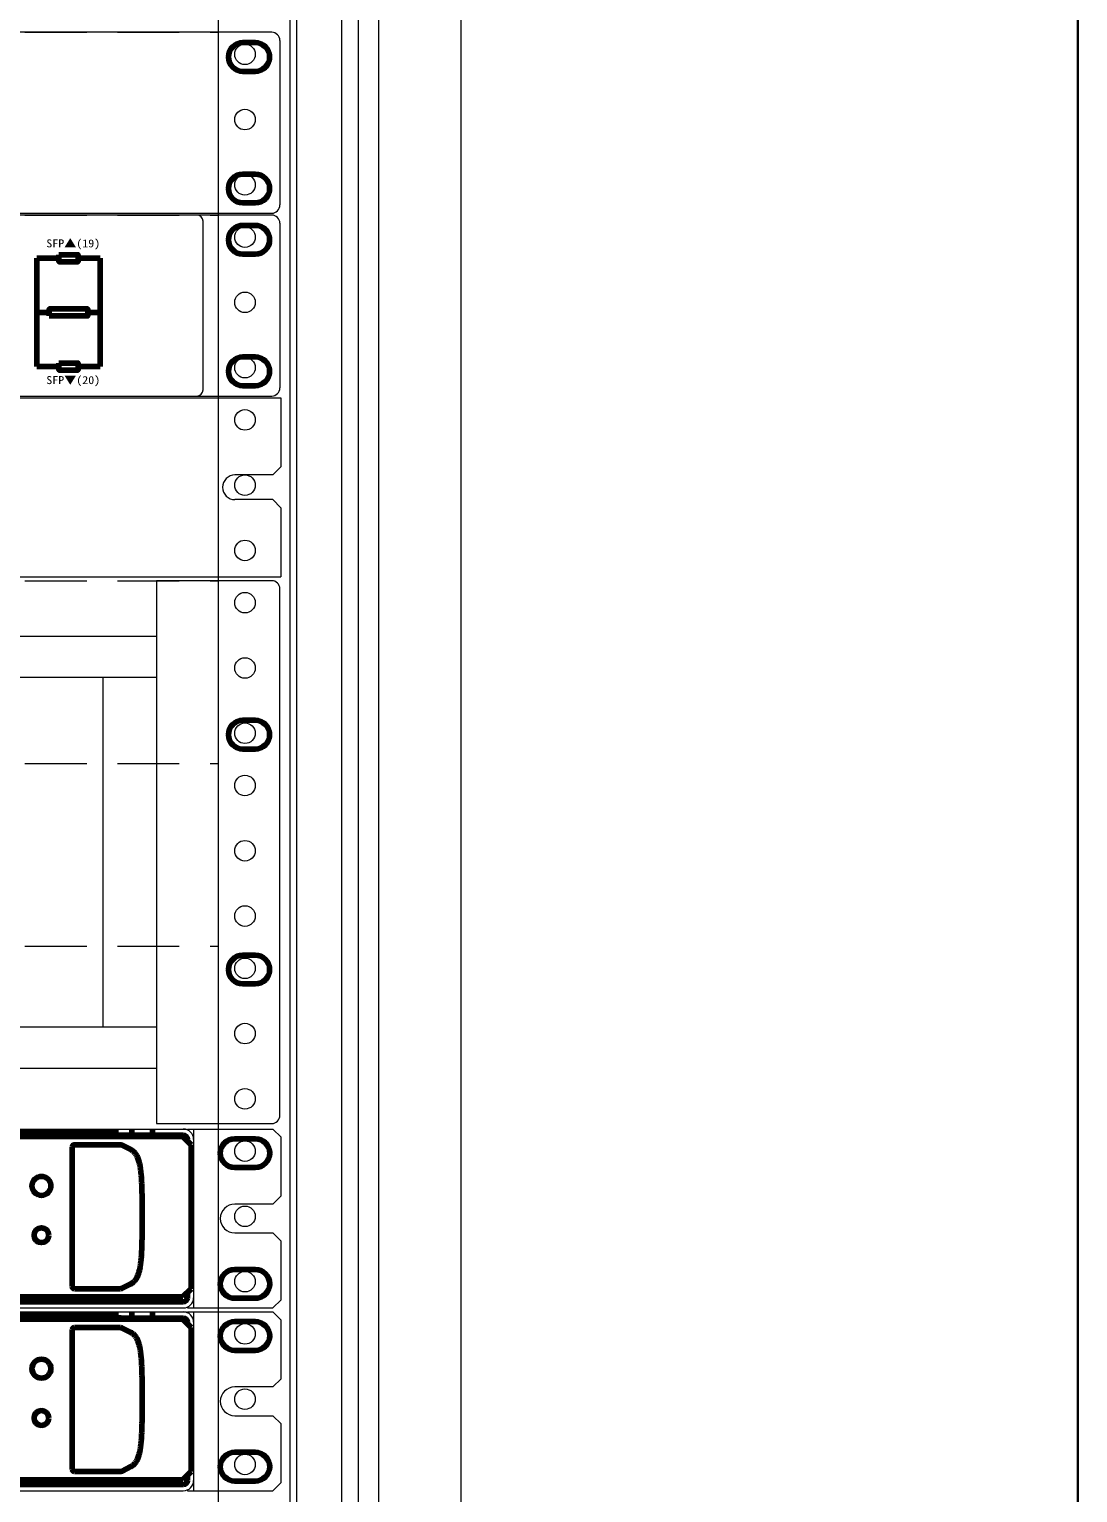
# Model space of a CAD drawing. Units: millimetres on the paper. Extents: x -1400 to 1400, y -280 to 280.
# Drawn here: x -332.34 to -311.94, y -175.05 to -146.59 of the extents above; entities that cross this region are included whole.
import ezdxf
from ezdxf.enums import TextEntityAlignment as Align

# ---------------------------------------------------------------- set-up
doc = ezdxf.new("R2010")
doc.units = ezdxf.units.MM
doc.linetypes.add('DASHED1', pattern=[1.8, 1.2, -0.6])
for name, color, linetype, lineweight in [('0-0_0', 7, 'Continuous', 20), ('0-5_gaikei', 1, 'Continuous', 80), ('0-6_moji1', 3, 'Continuous', 30), ('0-7_waku', 1, 'Continuous', 80)]:
    doc.layers.add(name, color=color, linetype=linetype, lineweight=lineweight)
doc.styles.add('ＭＳ ゴシック', font='')
doc.styles.get('ＭＳ ゴシック').set_extended_font_data('MS Gothic')

# ---------------------------------------------------------------- blocks, each defined once
blk = doc.blocks.new('RD281E-')
at = {"layer": '0-5_gaikei', "color": 7, "lineweight": 20}
for p, q in [((-24.125, 0), (24.125, 0)), ((24.125, 0), (24.125, -1.675)), ((24.125, -1.675), (23.925, -1.875)), ((23.925, -1.875), (23.005, -1.875)), ((23.925, -2.475), (23.005, -2.475)), ((23.925, -2.475), (24.125, -2.675)), ((24.125, -2.675), (24.125, -4.35)), ((17.25, -4.35), (24.125, -4.35))]:
    blk.add_line(p, q, dxfattribs=at)
blk.add_arc((23.005, -2.175), 0.3, 90, 270, dxfattribs=at)
blk = doc.blocks.new('1U-')
at = {"layer": '0-5_gaikei', "color": 7, "lineweight": 20}
for p, q in [((23.9, 0), (-23.9, 0)), ((-24.1, -0.2), (-24.1, -4.2)), ((24.1, -0.2), (24.1, -4.2)), ((-23.9, -4.4), (23.9, -4.4))]:
    blk.add_line(p, q, dxfattribs=at)
at = {"layer": '0-5_gaikei'}
for p, q in [((-23.301, -0.25), (-23.001, -0.25)), ((23.499, -0.25), (23.199, -0.25)), ((-23.301, -0.95), (-23.001, -0.95)), ((23.499, -0.95), (23.199, -0.95)), ((-23.301, -3.45), (-23.001, -3.45)), ((23.499, -3.45), (23.199, -3.45)), ((-23.301, -4.15), (-23.001, -4.15)), ((23.499, -4.15), (23.199, -4.15))]:
    blk.add_line(p, q, dxfattribs=at)
at = {"layer": '0-5_gaikei', "color": 7, "lineweight": 20}
for centre, start, end in [((-23.9, -0.2), 90, 180), ((23.9, -0.2), 0, 90), ((-23.9, -4.2), 180, 270), ((23.9, -4.2), 270, 0)]:
    blk.add_arc(centre, 0.2, start, end, dxfattribs=at)
at = {"layer": '0-5_gaikei'}
for centre, start, end in [((-23.301, -0.6), 90, 270), ((-23.001, -0.6), 270, 90), ((23.199, -0.6), 90, 270), ((23.499, -0.6), 270, 90), ((-23.301, -3.8), 90, 270), ((-23.001, -3.8), 270, 90), ((23.199, -3.8), 90, 270), ((23.499, -3.8), 270, 90)]:
    blk.add_arc(centre, 0.35, start, end, dxfattribs=at)
blk = doc.blocks.new('PP-1U-2')
at = {"layer": '0-7_waku'}
blk.add_blockref('1U-', (0, 0), dxfattribs=at)
blk = doc.blocks.new('メディアコンバーター用19インチラックマウントキット')
at = {"layer": '0-0_0'}
blk.add_line((19.8, -10.85), (19.8, -2.35), dxfattribs=at)
at = {"layer": '0-5_gaikei', "color": 7, "lineweight": 20}
for p, q in [((23.9, 0), (21.1, 0)), ((21.1, 0), (21.1, -13.2)), ((24.1, -13), (24.1, -0.2)), ((-21.1, -1.35), (21.1, -1.35)), ((-21.1, -2.35), (21.1, -2.35)), ((-21.1, -10.85), (21.1, -10.85)), ((-21.1, -11.85), (21.1, -11.85)), ((21.1, -13.2), (23.9, -13.2))]:
    blk.add_line(p, q, dxfattribs=at)
at = {"layer": '0-5_gaikei'}
for p, q in [((23.499, -3.395), (23.199, -3.395)), ((23.499, -4.095), (23.199, -4.095)), ((23.499, -9.105), (23.199, -9.105)), ((23.499, -9.805), (23.199, -9.805))]:
    blk.add_line(p, q, dxfattribs=at)
at = {"layer": '0-5_gaikei', "color": 7, "lineweight": 20}
for centre, start, end in [((23.9, -0.2), 0, 90), ((23.9, -13), 270, 0)]:
    blk.add_arc(centre, 0.2, start, end, dxfattribs=at)
at = {"layer": '0-5_gaikei'}
for centre, start, end in [((23.199, -3.745), 90, 270), ((23.499, -3.745), 270, 90), ((23.199, -9.455), 90, 270), ((23.499, -9.455), 270, 90)]:
    blk.add_arc(centre, 0.35, start, end, dxfattribs=at)
blk = doc.blocks.new('U50')
at = {"layer": '0-5_gaikei'}
blk.add_blockref('メディアコンバーター用19インチラックマウントキット', (0, 0), dxfattribs=at)
blk = doc.blocks.new('PN26161K-')
at = {"layer": '0-5_gaikei', "color": 7, "lineweight": 20}
for p, q in [((22.077, 0), (-22.077, 0)), ((22.229, -4.248), (22.229, -0.152)), ((-22.077, -4.4), (22.077, -4.4))]:
    blk.add_line(p, q, dxfattribs=at)
at = {"layer": '0-5_gaikei'}
for p, q in [((18.186, -3.684), (18.186, -1.049)), ((18.186, -1.049), (18.723, -1.049)), ((19.191, -1.049), (19.728, -1.049)), ((19.728, -1.049), (19.728, -3.684)), ((18.186, -2.367), (18.49, -2.367)), ((19.425, -2.367), (19.728, -2.367)), ((18.723, -3.684), (18.186, -3.684)), ((19.728, -3.684), (19.191, -3.684))]:
    blk.add_line(p, q, dxfattribs=at)
for points in [[(18.723, -0.963), (19.191, -0.963), (19.191, -1.136), (18.723, -1.136)], [(18.49, -2.454), (19.425, -2.454), (19.425, -2.28), (18.49, -2.28)], [(18.723, -3.598), (19.191, -3.598), (19.191, -3.771), (18.723, -3.771)]]:
    blk.add_lwpolyline(points, close=True, dxfattribs=at)
at = {"layer": '0-5_gaikei', "color": 7, "lineweight": 20}
for centre, start, end in [((22.077, -0.152), 0, 90), ((22.077, -4.248), 270, 0)]:
    blk.add_arc(centre, 0.152, start, end, dxfattribs=at)
at = {"layer": '0-5_gaikei', "style": 'ＭＳ ゴシック', "width": 1.1}
for s, p in [('SFP▲(19)', (18.418, -0.844)), ('SFP▼(20)', (18.418, -4.168))]:
    blk.add_text(s, height=0.1946, dxfattribs=at).set_placement(p, align=Align.BOTTOM_LEFT)
blk = doc.blocks.new('RD981LC16MN-')
at = {"layer": '0-5_gaikei', "color": 7, "lineweight": 20}
for p, q in [((17.4, 0), (21.83, 0)), ((21.83, 0), (21.83, -0.013)), ((21.85, 0), (23.93, 0)), ((21.85, 0), (21.85, -0.021)), ((22, 0), (22, -4.35)), ((24.13, -0.2), (23.93, 0)), ((24.13, -1.625), (24.13, -0.2)), ((23.93, -1.825), (24.13, -1.625)), ((23.93, -1.825), (23, -1.825)), ((23, -2.525), (23.93, -2.525)), ((24.13, -2.725), (23.93, -2.525)), ((24.13, -4.15), (24.13, -2.725)), ((23.93, -4.35), (24.13, -4.15)), ((-21.75, -4.35), (21.75, -4.35)), ((21.85, -4.329), (21.85, -4.35)), ((21.85, -4.35), (23.93, -4.35))]:
    blk.add_line(p, q, dxfattribs=at)
at = {"layer": '0-5_gaikei'}
for p, q in [((20.5, -0.15), (20.5, 0)), ((21, 0), (21, -0.15)), ((-21.74, -0.181), (21.74, -0.181)), ((-20.175, -0.081), (20.175, -0.081)), ((19.575, -0.181), (19.575, -0.081)), ((19.775, -0.081), (19.775, -0.181)), ((19.975, -0.181), (19.975, -0.081)), ((20.175, -0.081), (20.175, -0.181)), ((20.175, -0.151), (21.75, -0.151)), ((20.4, -0.2), (20.4, -0.2)), ((21.94, -0.381), (21.74, -0.181)), ((21.85, -0.25), (21.85, -0.291)), ((23, -0.235), (23.5, -0.235)), ((19.05, -0.431), (19.05, -3.831)), ((20.221, -0.381), (19.1, -0.381)), ((20.267, -0.392), (20.474, -0.499)), ((20.4, -0.431), (20.4, -0.431)), ((21.94, -0.381), (21.94, -3.881)), ((23.5, -0.935), (23, -0.935)), ((23, -3.415), (23.5, -3.415)), ((19.1, -3.881), (20.221, -3.881)), ((20.473, -3.763), (20.267, -3.87)), ((21.74, -4.081), (21.94, -3.881)), ((21.75, -4.2), (-21.75, -4.2)), ((-21.74, -4.081), (21.74, -4.081)), ((21.85, -3.971), (21.85, -4.1)), ((23.5, -4.115), (23, -4.115))]:
    blk.add_line(p, q, dxfattribs=at)
for points in [[(20.691, -0.864), (20.685, -0.835), (20.678, -0.807), (20.671, -0.78), (20.663, -0.754), (20.655, -0.73), (20.646, -0.706), (20.637, -0.684), (20.627, -0.663), (20.617, -0.643), (20.606, -0.624), (20.595, -0.606), (20.583, -0.59), (20.571, -0.575), (20.557, -0.561), (20.544, -0.548), (20.53, -0.537), (20.515, -0.525)], [(20.747, -2.534), (20.748, -2.487), (20.748, -2.44), (20.748, -2.393), (20.748, -2.345), (20.749, -2.298), (20.749, -2.25), (20.749, -2.202), (20.749, -2.154), (20.749, -2.106), (20.749, -2.058), (20.749, -2.01), (20.749, -1.962), (20.748, -1.914), (20.748, -1.867), (20.748, -1.82), (20.748, -1.773), (20.747, -1.726), (20.747, -1.68), (20.746, -1.634), (20.746, -1.589), (20.745, -1.544), (20.744, -1.5), (20.743, -1.456), (20.742, -1.413), (20.74, -1.371), (20.738, -1.329), (20.737, -1.288), (20.735, -1.248), (20.732, -1.209), (20.73, -1.17), (20.727, -1.132), (20.724, -1.096), (20.72, -1.06), (20.716, -1.024), (20.712, -0.99), (20.707, -0.957), (20.702, -0.925), (20.697, -0.894), (20.691, -0.864)], [(20.515, -3.737), (20.53, -3.726), (20.544, -3.714), (20.558, -3.701), (20.571, -3.687), (20.583, -3.672), (20.595, -3.656), (20.606, -3.638), (20.617, -3.619), (20.627, -3.599), (20.637, -3.578), (20.646, -3.556), (20.655, -3.532), (20.663, -3.508), (20.671, -3.482), (20.678, -3.455), (20.685, -3.427), (20.691, -3.398), (20.697, -3.368), (20.702, -3.337), (20.707, -3.305), (20.712, -3.272), (20.716, -3.238), (20.72, -3.203), (20.724, -3.166), (20.727, -3.129), (20.73, -3.091), (20.732, -3.053), (20.735, -3.013), (20.737, -2.973), (20.738, -2.932), (20.74, -2.89), (20.742, -2.847), (20.743, -2.804), (20.744, -2.76), (20.745, -2.716), (20.746, -2.671), (20.746, -2.626), (20.747, -2.58), (20.747, -2.534)]]:
    blk.add_lwpolyline(points, dxfattribs=at)
for centre, radius in [((18.3, -1.381), 0.23), ((18.3, -2.581), 0.18)]:
    blk.add_circle(centre, radius, dxfattribs=at)
at = {"layer": '0-5_gaikei', "color": 7, "lineweight": 20}
for centre, radius, start, end in [((21.75, -0.25), 0.25, 0, 90), ((23, -2.175), 0.35, 90, 270), ((21.75, -4.1), 0.25, 270, 0)]:
    blk.add_arc(centre, radius, start, end, dxfattribs=at)
at = {"layer": '0-5_gaikei'}
for centre, radius, start, end in [((19.775, -0.181), 0.1, 0, 90), ((21.75, -0.25), 0.1, 0, 90), ((23, -0.585), 0.35, 90, 270), ((23.5, -0.585), 0.35, 270, 90), ((19.1, -0.431), 0.05, 90, 180), ((20.221, -0.481), 0.1, 62.6905, 90), ((20.394, -0.667), 0.187, 49.3365, 64.5193), ((23, -3.765), 0.35, 90, 270), ((23.5, -3.765), 0.35, 270, 90), ((19.1, -3.831), 0.05, 180, 270), ((20.221, -3.781), 0.1, 270, 297.3093), ((20.394, -3.596), 0.186, 295.4344, 310.7653), ((21.75, -4.1), 0.1, 270, 0)]:
    blk.add_arc(centre, radius, start, end, dxfattribs=at)

msp = doc.modelspace()

# ---------------------------------------------------------------- linework, layer by layer
at = {"layer": '0-0_0'}
msp.add_line((-328.665, -54.064), (-328.665, -199.984), dxfattribs=at)
at = {"layer": '0-0_0', "linetype": 'DASHED1'}
for p, q in [((-364.825, -146.644), (-328.665, -146.644)), ((-364.825, -150.2), (-328.665, -150.2)), ((-364.825, -153.756), (-328.665, -153.756)), ((-364.825, -157.312), (-328.665, -157.312)), ((-364.825, -160.868), (-328.665, -160.868)), ((-364.825, -164.424), (-328.665, -164.424)), ((-364.825, -167.98), (-328.665, -167.98)), ((-364.825, -171.536), (-328.665, -171.536))]:
    msp.add_line(p, q, dxfattribs=at)
at = {"layer": '0-0_0'}
for centre in [(-328.145, -147.072), (-328.145, -148.342), (-328.145, -149.612), (-328.145, -150.628), (-328.145, -151.898), (-328.145, -153.168), (-328.145, -154.184), (-328.145, -155.454), (-328.145, -156.724), (-328.145, -157.74), (-328.145, -159.01), (-328.145, -160.28), (-328.145, -161.296), (-328.145, -162.566), (-328.145, -163.836), (-328.145, -164.852), (-328.145, -166.122), (-328.145, -167.392), (-328.145, -168.408), (-328.145, -169.678), (-328.145, -170.948), (-328.145, -171.964), (-328.145, -173.234), (-328.145, -174.504)]:
    msp.add_circle(centre, 0.2, dxfattribs=at)
at = {"layer": '0-5_gaikei', "color": 4, "lineweight": 9}
msp.add_line((-323.945, -48.464), (-323.945, -208.464), dxfattribs=at)
at = {"layer": '0-5_gaikei', "color": 7, "lineweight": 20}
for p, q in [((-327.273, -52.864), (-327.273, -203.264)), ((-327.145, -52.864), (-327.145, -203.264)), ((-326.265, -52.864), (-326.265, -203.264)), ((-325.945, -52.864), (-325.945, -203.264)), ((-325.545, -52.864), (-325.545, -203.264))]:
    msp.add_line(p, q, dxfattribs=at)
at = {"layer": '0-6_moji1'}
msp.add_line((-311.945, -50.464), (-311.945, -206.464), dxfattribs=at)

# ---------------------------------------------------------------- block references
at = {"layer": '0-5_gaikei', "xscale": 0.8, "yscale": 0.8}
for name, p in [('PP-1U-2', (-346.745, -146.644)), ('1U-', (-346.745, -150.2)), ('PN26161K-', (-346.745, -150.2)), ('RD281E-', (-346.745, -153.756)), ('U50', (-346.745, -157.312)), ('RD981LC16MN-', (-346.745, -167.98)), ('RD981LC16MN-', (-346.745, -171.536))]:
    msp.add_blockref(name, p, dxfattribs=at)

doc.saveas('drawing.dxf')
